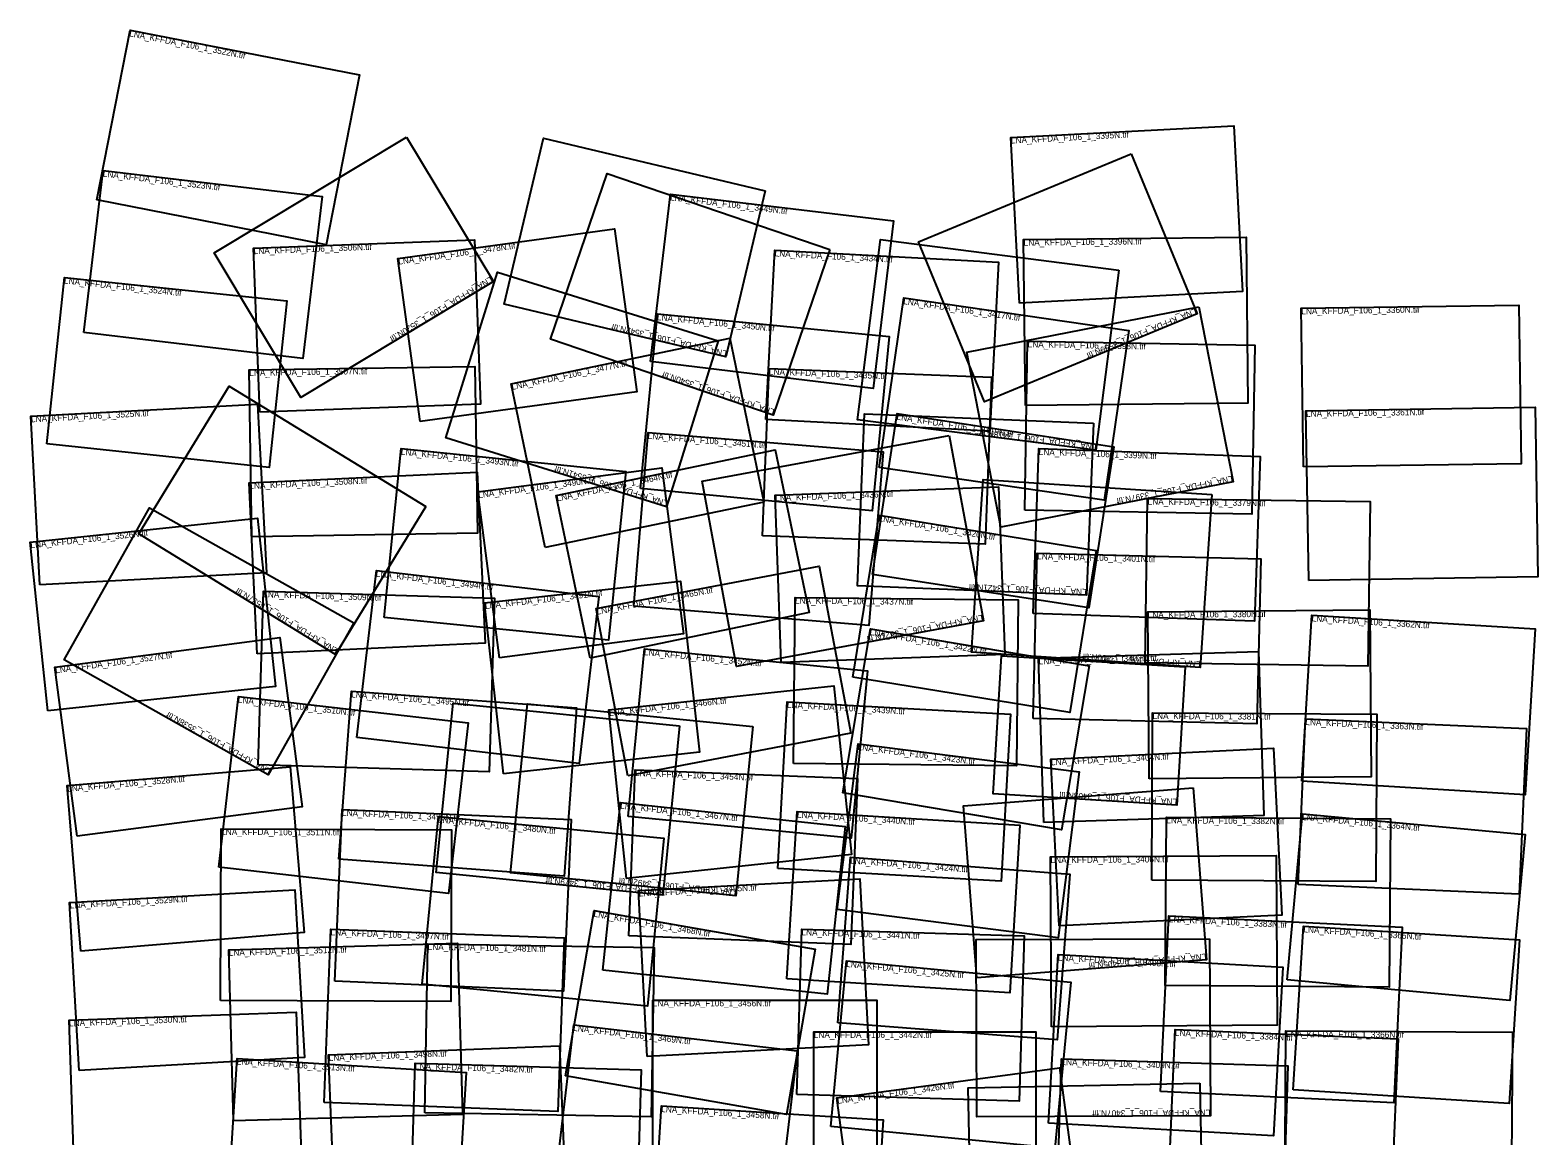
# Model space of a CAD drawing. Extents: x 488914 to 502267, y 255628 to 273131.
# Drawn here: x 488914 to 501118, y 264185 to 273131 of the extents above; entities that cross this region are included whole.
import ezdxf

# ---------------------------------------------------------------- set-up
doc = ezdxf.new("R2010")
doc.units = 0
doc.layers.add('Default', color=7, linetype='Continuous')

msp = doc.modelspace()

# ---------------------------------------------------------------- linework, layer by layer
at = {"layer": 'Default'}
for points in [[(489454, 271757), (489723, 273131), (491579, 272769), (491311, 271395)], [(496921, 270922), (496852, 272263), (498656, 272357), (498726, 271016)], [(491961, 272265), (492663, 271097), (491104, 270160), (490402, 271329)], [(494864, 271831), (494545, 270487), (492751, 270913), (493070, 272257)], [(497825, 272131), (498361, 270836), (496640, 270123), (496104, 271418)], [(489349, 270685), (489505, 271996), (491278, 271785), (491122, 270474)], [(495386, 271356), (494927, 270015), (493125, 270631), (493584, 271972)], [(493935, 270449), (494098, 271805), (495901, 271588), (495738, 270233)], [(490772, 270040), (490722, 271368), (492511, 271435), (492560, 270106)], [(492071, 269964), (491890, 271284), (493644, 271524), (493824, 270204)], [(497727, 271189), (497541, 269732), (495611, 269979), (495798, 271436)], [(496970, 270094), (496955, 271437), (498756, 271457), (498771, 270114)], [(494870, 269982), (494942, 271351), (496753, 271255), (496681, 269887)], [(489049, 269784), (489192, 271131), (490991, 270940), (490848, 269593)], [(494482, 270617), (494064, 269275), (492278, 269832), (492696, 271173)], [(495787, 269592), (495986, 270965), (497807, 270700), (497608, 269327)], [(493854, 269424), (493991, 270835), (495866, 270652), (495729, 269242)], [(498375, 270892), (498651, 269477), (496772, 269110), (496496, 270525)], [(499221, 269597), (499203, 270882), (500965, 270907), (500984, 269622)], [(493083, 268944), (492807, 270269), (494576, 270638), (494852, 269312)], [(496964, 269248), (496988, 270615), (498827, 270582), (498802, 269215)], [(490708, 269032), (490687, 270383), (492514, 270411), (492535, 269061)], [(494843, 269041), (494895, 270394), (496696, 270324), (496644, 268972)], [(492116, 269276), (491384, 268081), (489793, 269055), (490525, 270250)], [(488992, 268644), (488919, 270008), (490755, 270105), (490827, 268741)], [(497522, 269950), (497464, 268560), (495611, 268636), (495668, 270027)], [(495732, 268727), (495933, 270030), (497685, 269760), (497484, 268457)], [(499263, 268679), (499241, 270052), (501097, 270081), (501118, 268707)], [(493801, 268470), (493915, 269875), (495818, 269720), (495703, 268315)], [(496353, 269851), (496630, 268352), (494630, 267983), (494354, 269483)], [(491779, 268380), (491918, 269746), (493735, 269561), (493596, 268196)], [(493446, 268050), (493171, 269367), (494944, 269736), (495219, 268419)], [(497032, 268412), (497079, 269745), (498871, 269681), (498824, 268348)], [(490752, 268084), (490687, 269468), (492531, 269554), (492596, 268171)], [(492712, 268054), (492537, 269395), (494028, 269589), (494203, 268248)], [(498478, 269373), (498385, 267974), (496534, 268098), (496627, 269496)], [(494993, 268014), (494944, 269370), (496753, 269436), (496803, 268080)], [(491533, 268336), (490841, 267107), (489189, 268036), (489880, 269265)], [(497940, 268012), (497959, 269343), (499760, 269317), (499741, 267985)], [(489058, 267625), (488914, 268989), (490754, 269184), (490899, 267820)], [(495572, 267897), (495787, 269208), (497543, 268921), (497329, 267610)], [(497032, 267563), (497066, 268900), (498876, 268855), (498842, 267518)], [(491559, 267407), (491716, 268759), (493516, 268550), (493359, 267197)], [(493752, 267099), (493495, 268451), (495300, 268795), (495557, 267443)], [(492746, 267114), (492592, 268498), (494178, 268674), (494332, 267290)], [(490759, 267187), (490802, 268593), (492672, 268536), (492630, 267131)], [(495092, 267197), (495105, 268541), (496912, 268523), (496898, 267179)], [(497971, 267075), (497960, 268425), (499757, 268440), (499769, 267090)], [(499208, 267054), (499289, 268397), (501097, 268287), (501015, 266944)], [(495491, 266961), (495716, 268288), (497487, 267988), (497263, 266662)], [(489294, 266609), (489114, 267976), (490935, 268216), (491115, 266848)], [(493754, 266770), (493886, 268125), (495691, 267948), (495559, 266593)], [(498262, 267979), (498195, 266862), (496709, 266952), (496777, 268069)], [(497118, 266721), (497076, 268049), (498858, 268105), (498900, 266777)], [(491412, 266423), (491514, 267783), (493336, 267647), (493235, 266286)], [(493742, 266268), (493597, 267632), (495418, 267826), (495563, 266462)], [(490440, 266360), (490599, 267741), (492458, 267527), (492299, 266146)], [(494171, 267503), (494035, 266133), (492201, 266315), (492337, 267685)], [(494763, 267497), (494625, 266128), (492801, 266312), (492940, 267681)], [(494966, 266349), (495042, 267698), (496850, 267596), (496774, 266247)], [(497992, 266253), (498000, 267608), (499814, 267598), (499807, 266243)], [(499178, 266218), (499237, 267559), (501026, 267481), (500968, 266140)], [(495445, 266016), (495617, 267358), (497406, 267130), (497235, 265787)], [(497242, 265884), (497176, 267233), (498978, 267322), (499045, 265972)], [(489325, 265679), (489212, 267019), (491019, 267172), (491132, 265831)], [(493759, 265804), (493812, 267147), (495610, 267077), (495557, 265734)], [(498327, 267002), (498436, 265610), (496577, 265465), (496468, 266856)], [(491379, 265437), (491439, 266825), (493292, 266745), (493232, 265357)], [(493549, 265525), (493693, 266882), (495510, 266689), (495366, 265332)], [(495040, 265455), (495123, 266810), (496926, 266699), (496843, 265343)], [(499088, 265448), (499213, 266791), (501016, 266622), (500891, 265280)], [(490454, 265281), (490460, 266670), (492324, 266662), (492318, 265273)], [(492087, 265412), (492219, 266770), (494042, 266593), (493911, 265235)], [(498100, 265403), (498111, 266764), (499926, 266749), (499915, 265388)], [(495451, 265099), (495554, 266439), (497330, 266303), (497228, 264963)], [(497182, 265068), (497173, 266442), (498999, 266454), (499008, 265080)], [(493909, 264828), (493839, 266171), (495629, 266264), (495699, 264922)], [(489309, 264715), (489232, 266073), (491057, 266176), (491133, 264818)], [(493246, 264671), (493480, 266008), (495269, 265696), (495035, 264358)], [(498064, 264544), (498132, 265964), (500020, 265873), (499951, 264452)], [(491294, 264455), (491347, 265858), (493237, 265786), (493184, 264383)], [(495119, 264521), (495159, 265858), (496959, 265804), (496919, 264467)], [(499138, 264557), (499222, 265882), (500969, 265771), (500885, 264446)], [(490560, 264306), (490521, 265691), (492374, 265744), (492413, 264358)], [(492108, 264371), (492132, 265740), (493965, 265708), (493941, 264340)], [(498461, 265780), (498467, 264346), (496576, 264338), (496570, 265773)], [(495394, 264261), (495522, 265602), (497337, 265428), (497209, 264086)], [(497158, 264289), (497235, 265653), (499054, 265550), (498977, 264186)], [(493954, 263923), (493954, 265283), (495768, 265283), (495767, 263922)], [(489275, 263754), (489228, 265121), (491068, 265185), (491115, 263818)], [(493155, 263732), (493314, 265084), (495122, 264873), (494964, 263521)], [(495257, 263671), (495257, 265028), (497054, 265028), (497054, 263671)], [(498125, 263711), (498181, 265045), (499986, 264971), (499931, 263636)], [(499071, 263655), (499079, 265034), (500912, 265023), (500903, 263644)], [(491384, 263445), (491329, 264841), (493199, 264913), (493254, 263518)], [(490504, 263434), (490588, 264812), (492444, 264699), (492359, 263321)], [(491989, 263419), (492029, 264774), (493860, 264720), (493820, 263366)], [(495624, 263149), (495444, 264494), (497246, 264736), (497427, 263391)], [(497220, 263437), (497262, 264808), (499094, 264751), (499051, 263380)], [(498381, 264612), (498410, 263209), (496536, 263171), (496507, 264573)], [(493941, 263096), (494024, 264428), (495819, 264316), (495736, 262984)]]:
    msp.add_lwpolyline(points, close=True, dxfattribs=at)

# ---------------------------------------------------------------- texts
for s, rotation, p in [('LNA_KFFDA_F106_1_3522N.tif', 348.9555, (489713, 273082)), ('LNA_KFFDA_F106_1_3395N.tif', 2.9851, (496854, 272213)), ('LNA_KFFDA_F106_1_3523N.tif', 353.2107, (489500, 271946)), ('LNA_KFFDA_F106_1_3449N.tif', 353.1451, (494092, 271755)), ('LNA_KFFDA_F106_1_3396N.tif', 0.6361, (496956, 271387)), ('LNA_KFFDA_F106_1_3506N.tif', 2.1325, (490724, 271318)), ('LNA_KFFDA_F106_1_3478N.tif', 7.792, (491897, 271234)), ('LNA_KFFDA_F106_1_3434N.tif', 356.9832, (494939, 271301)), ('LNA_KFFDA_F106_1_3524N.tif', 353.94, (489186, 271081)), ('LNA_KFFDA_F106_1_3520N.tif', 211.0023, (492637, 271140)), ('LNA_KFFDA_F106_1_3417N.tif', 351.743, (495979, 270915)), ('LNA_KFFDA_F106_1_3450N.tif', 354.4532, (493986, 270785)), ('LNA_KFFDA_F106_1_3539N.tif', 202.498, (498342, 270882)), ('LNA_KFFDA_F106_1_3360N.tif', 0.8145, (499204, 270832)), ('LNA_KFFDA_F106_1_3542N.tif', 166.643, (494556, 270536)), ('LNA_KFFDA_F106_1_3398N.tif', 358.9571, (496988, 270565)), ('LNA_KFFDA_F106_1_3477N.tif', 11.7646, (492817, 270220)), ('LNA_KFFDA_F106_1_3507N.tif', 0.8848, (490688, 270333)), ('LNA_KFFDA_F106_1_3540N.tif', 161.1229, (494943, 270062)), ('LNA_KFFDA_F106_1_3435N.tif', 357.792, (494893, 270344)), ('LNA_KFFDA_F106_1_3525N.tif', 3.0492, (488922, 269958)), ('LNA_KFFDA_F106_1_3419N.tif', 351.2389, (495925, 269980)), ('LNA_KFFDA_F106_1_3361N.tif', 0.8878, (499242, 270002)), ('LNA_KFFDA_F106_1_3451N.tif', 355.3485, (493911, 269825)), ('LNA_KFFDA_F106_1_3418N.tif', 172.7022, (497547, 269782)), ('LNA_KFFDA_F106_1_3493N.tif', 354.1922, (491913, 269696)), ('LNA_KFFDA_F106_1_3399N.tif', 357.9722, (497077, 269695)), ('LNA_KFFDA_F106_1_3541N.tif', 162.6858, (494079, 269323)), ('LNA_KFFDA_F106_1_3508N.tif', 2.6827, (490689, 269418)), ('LNA_KFFDA_F106_1_3490N.tif', 7.4127, (492544, 269345)), ('LNA_KFFDA_F106_1_3464N.tif', 11.7652, (493181, 269318)), ('LNA_KFFDA_F106_1_3397N.tif', 191.044, (498642, 269526)), ('LNA_KFFDA_F106_1_3436N.tif', 2.0828, (494946, 269320)), ('LNA_KFFDA_F106_1_3379N.tif', 359.1637, (497959, 269293)), ('LNA_KFFDA_F106_1_3420N.tif', 350.7047, (495779, 269159)), ('LNA_KFFDA_F106_1_3526N.tif', 6.0456, (488919, 268939)), ('LNA_KFFDA_F106_1_3401N.tif', 358.5599, (497065, 268850)), ('LNA_KFFDA_F106_1_3494N.tif', 353.3612, (491710, 268710)), ('LNA_KFFDA_F106_1_3537N.tif', 148.515, (491410, 268124)), ('LNA_KFFDA_F106_1_3465N.tif', 10.7899, (493504, 268401)), ('LNA_KFFDA_F106_1_3421N.tif', 177.6349, (497466, 268610)), ('LNA_KFFDA_F106_1_3509N.tif', 358.2618, (490800, 268543)), ('LNA_KFFDA_F106_1_3491N.tif', 6.3229, (492598, 268448)), ('LNA_KFFDA_F106_1_3437N.tif', 359.4239, (495105, 268491)), ('LNA_KFFDA_F106_1_3521N.tif', 190.4373, (496620, 268401)), ('LNA_KFFDA_F106_1_3380N.tif', 0.4867, (497960, 268375)), ('LNA_KFFDA_F106_1_3362N.tif', 356.5079, (499286, 268348)), ('LNA_KFFDA_F106_1_3422N.tif', 350.4, (495707, 268239)), ('LNA_KFFDA_F106_1_3527N.tif', 7.5065, (489120, 267927)), ('LNA_KFFDA_F106_1_3452N.tif', 354.4213, (493881, 268075)), ('LNA_KFFDA_F106_1_3402N.tif', 1.8043, (497078, 267999)), ('LNA_KFFDA_F106_1_3400N.tif', 176.1808, (498388, 268024)), ('LNA_KFFDA_F106_1_3495N.tif', 355.7151, (491511, 267733)), ('LNA_KFFDA_F106_1_3510N.tif', 353.4308, (490593, 267691)), ('LNA_KFFDA_F106_1_3466N.tif', 6.076, (493602, 267582)), ('LNA_KFFDA_F106_1_3439N.tif', 356.7566, (495039, 267649)), ('LNA_KFFDA_F106_1_3538N.tif', 150.6481, (490866, 267151)), ('LNA_KFFDA_F106_1_3381N.tif', 359.67, (497999, 267558)), ('LNA_KFFDA_F106_1_3363N.tif', 357.5129, (499235, 267509)), ('LNA_KFFDA_F106_1_3423N.tif', 352.7115, (495610, 267309)), ('LNA_KFFDA_F106_1_3404N.tif', 2.815, (497178, 267183)), ('LNA_KFFDA_F106_1_3528N.tif', 4.8265, (489216, 266969)), ('LNA_KFFDA_F106_1_3454N.tif', 357.7493, (493810, 267097)), ('LNA_KFFDA_F106_1_3403N.tif', 176.5486, (498198, 266912)), ('LNA_KFFDA_F106_1_3496N.tif', 357.5237, (491437, 266775)), ('LNA_KFFDA_F106_1_3467N.tif', 353.9382, (493688, 266832)), ('LNA_KFFDA_F106_1_3440N.tif', 356.4612, (495120, 266760)), ('LNA_KFFDA_F106_1_3364N.tif', 354.668, (499208, 266741)), ('LNA_KFFDA_F106_1_3511N.tif', 359.7291, (490460, 266620)), ('LNA_KFFDA_F106_1_3480N.tif', 354.4523, (492214, 266720)), ('LNA_KFFDA_F106_1_3382N.tif', 359.5244, (498110, 266714)), ('LNA_KFFDA_F106_1_3424N.tif', 355.6362, (495550, 266389)), ('LNA_KFFDA_F106_1_3406N.tif', 0.3754, (497174, 266392)), ('LNA_KFFDA_F106_1_3479N.tif', 174.3279, (494040, 266183)), ('LNA_KFFDA_F106_1_3492N.tif', 174.2346, (494630, 266178)), ('LNA_KFFDA_F106_1_3455N.tif', 2.9788, (493842, 266121)), ('LNA_KFFDA_F106_1_3529N.tif', 3.2253, (489235, 266024)), ('LNA_KFFDA_F106_1_3468N.tif', 350.0782, (493472, 265959)), ('LNA_KFFDA_F106_1_3383N.tif', 357.2258, (498130, 265914)), ('LNA_KFFDA_F106_1_3497N.tif', 357.8242, (491345, 265808)), ('LNA_KFFDA_F106_1_3441N.tif', 358.2911, (495157, 265808)), ('LNA_KFFDA_F106_1_3365N.tif', 356.3705, (499219, 265832)), ('LNA_KFFDA_F106_1_3512N.tif', 1.6274, (490522, 265641)), ('LNA_KFFDA_F106_1_3481N.tif', 359.009, (492131, 265690)), ('LNA_KFFDA_F106_1_3425N.tif', 354.5196, (495518, 265552)), ('LNA_KFFDA_F106_1_3408N.tif', 356.7662, (497232, 265603)), ('LNA_KFFDA_F106_1_3405N.tif', 184.4869, (498432, 265660)), ('LNA_KFFDA_F106_1_3456N.tif', 359.9888, (493954, 265233)), ('LNA_KFFDA_F106_1_3530N.tif', 1.9911, (489229, 265071)), ('LNA_KFFDA_F106_1_3469N.tif', 353.3196, (493308, 265035)), ('LNA_KFFDA_F106_1_3442N.tif', 0.0029, (495257, 264978)), ('LNA_KFFDA_F106_1_3384N.tif', 357.6293, (498179, 264995)), ('LNA_KFFDA_F106_1_3366N.tif', 359.6615, (499079, 264984)), ('LNA_KFFDA_F106_1_3498N.tif', 2.2276, (491331, 264791)), ('LNA_KFFDA_F106_1_3513N.tif', 356.4987, (490585, 264763)), ('LNA_KFFDA_F106_1_3482N.tif', 358.3139, (492028, 264724)), ('LNA_KFFDA_F106_1_3409N.tif', 358.2167, (497261, 264758)), ('LNA_KFFDA_F106_1_3426N.tif', 7.6518, (495450, 264444)), ('LNA_KFFDA_F106_1_3458N.tif', 356.4347, (494021, 264378)), ('LNA_KFFDA_F106_1_3407N.tif', 180.2261, (498467, 264396))]:
    msp.add_text(s, height=50, rotation=rotation, dxfattribs=at).set_placement(p)

doc.saveas('drawing.dxf')
